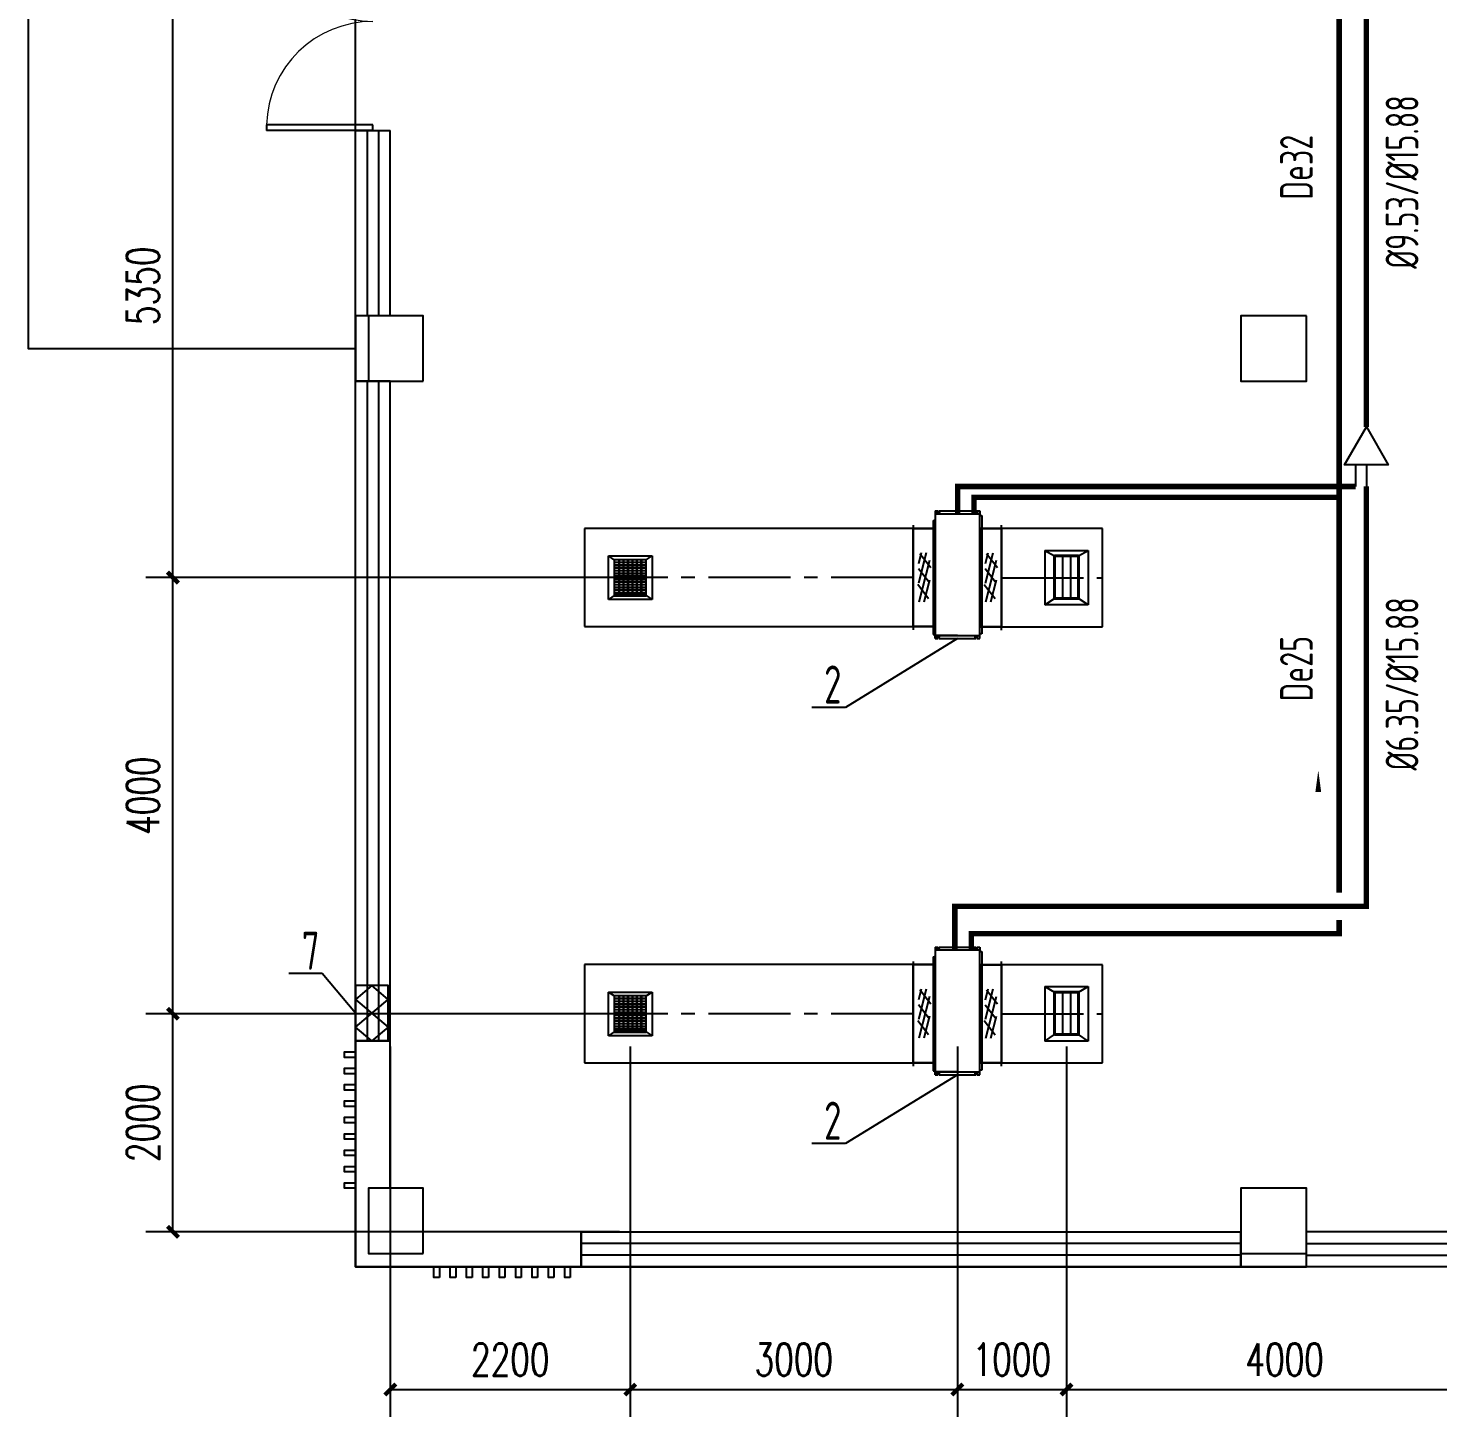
# Model space of a CAD drawing. Extents: x 1738143 to 1822243, y -608375 to -303375.
# Drawn here: x 1754970 to 1767894, y -584758 to -572024 of the extents above; entities that cross this region are included whole.
import ezdxf

# ---------------------------------------------------------------- set-up
doc = ezdxf.new("R2010")
doc.units = 0
doc.header["$LTSCALE"] = 1000
doc.header["$MEASUREMENT"] = 0
doc.linetypes.add('CENTER2', pattern=[1.125, 0.75, -0.125, 0.125, -0.125])
for name, color, linetype in [('COLUMN', 9, 'Continuous'), ('DIM-空冷凝水', 3, 'Continuous'), ('DUCT-排风风口', 7, 'Continuous'), ('DUCT-送风中心线', 5, 'CENTER2'), ('DUCT-送风法兰', 2, 'Continuous'), ('DUCT-送风管', 4, 'Continuous'), ('DUCT-送风管端线', 2, 'Continuous'), ('DUCT-送风阀门', 7, 'Continuous'), ('PIPE-空冷凝水', 150, 'CENTER2'), ('STAIR', 2, 'Continuous'), ('TH_DIM', 3, 'Continuous'), ('TH_TEXT', 7, 'Continuous'), ('VRV-EQUIP', 7, 'Continuous'), ('VRV-PIPE', 1, 'Continuous'), ('VRV-配件', 1, 'Continuous'), ('WALL', 9, 'Continuous'), ('WINDOW', 4, 'Continuous'), ('采暖', 7, 'Continuous')]:
    doc.layers.add(name, color=color, linetype=linetype)
doc.styles.add('_TCH_DIM_T3', font='SIMPLEX', dxfattribs={"width": 0.705882, "bigfont": 'GBCBIG'})
doc.styles.add('TSSD_Rein', font='Tssdeng.shx', dxfattribs={"width": 0.7, "bigfont": 'hztxt.shx'})
doc.dimstyles.new('_TCH_ARCH&&100', dxfattribs={"dimtxt": 297.5, "dimasz": 100, "dimexe": 250, "dimexo": 300, "dimgap": 126.25, "dimtad": 1, "dimdec": 0, "dimzin": 0, "dimdsep": 46, "dimtxsty": '_TCH_DIM_T3', "dimblk": 'ARCHTICK', "dimcen": 0.09, "dimclrt": 7, "dimazin": 2, "dimtfac": 1, "dimtdec": 0, "dimtix": 1, "dimtmove": 2, "dimatfit": 3, "dimfxl": 30, "dimtolj": 1, "dimtzin": 0, "dimarcsym": 0})

# ---------------------------------------------------------------- blocks, each defined once
blk = doc.blocks.new('_FZHK')
blk.add_lwpolyline([(-0.5, -0.5), (0.5, -0.5), (0.5, 0.5), (-0.5, 0.5)], close=True)
blk = doc.blocks.new('$WINLIB2D$00000001')
at = {"color": 0}
for points in [[(-0.5, 0.5), (-0.5, -0.5)], [(-0.5, 0.5), (0.5, 0.5)], [(0.5, -0.5), (0.5, 0.5)], [(0.5, 0.1667), (-0.5, 0.1667)], [(0.5, -0.1667), (-0.5, -0.1667)], [(-0.5, -0.5), (0.5, -0.5)]]:
    blk.add_lwpolyline(points, dxfattribs=at)
blk = doc.blocks.new('$DorLib2D$00000002')
for p, q in [((-0.5, 0), (-0.5, 0.4875)), ((-0.475, 0.4875), (-0.5, 0.4875)), ((-0.475, 0), (-0.475, 0.4875)), ((0.475, 0), (0.475, 0.4875)), ((0.475, 0.4875), (0.5, 0.4875)), ((0.5, 0), (0.5, 0.4875)), ((-0.5, 0), (-0.475, 0)), ((0.5, 0), (0.475, 0))]:
    blk.add_line(p, q)
at = {"lineweight": 13}
for centre, start, end in [((-0.4875, 0), 0, 88.53072), ((0.4875, 0), 91.46928, 180)]:
    blk.add_arc(centre, 0.4875, start, end, dxfattribs=at)
blk = doc.blocks.new('A$C5FE91731')
at = {"color": 175}
for points in [[(-33313.2, -3168.9), (-33313.2, -3218.9), (-33413.2, -3218.9), (-33413.2, -3168.9)], [(-33313.2, -3318.9), (-33313.2, -3368.9), (-33413.2, -3368.9), (-33413.2, -3318.9)], [(-33313.2, -3468.9), (-33313.2, -3518.9), (-33413.2, -3518.9), (-33413.2, -3468.9)], [(-33313.2, -3618.9), (-33313.2, -3668.9), (-33413.2, -3668.9), (-33413.2, -3618.9)], [(-33313.2, -3768.9), (-33313.2, -3818.9), (-33413.2, -3818.9), (-33413.2, -3768.9)], [(-33313.2, -3918.9), (-33313.2, -3968.9), (-33413.2, -3968.9), (-33413.2, -3918.9)], [(-33313.2, -4068.9), (-33313.2, -4118.9), (-33413.2, -4118.9), (-33413.2, -4068.9)], [(-33313.2, -4218.9), (-33313.2, -4268.9), (-33413.2, -4268.9), (-33413.2, -4218.9)], [(-33313.2, -4368.9), (-33313.2, -4418.9), (-33413.2, -4418.9), (-33413.2, -4368.9)], [(-32543.2, -5238.9), (-32593.2, -5238.9), (-32593.2, -5138.9), (-32543.2, -5138.9)], [(-32393.2, -5238.9), (-32443.2, -5238.9), (-32443.2, -5138.9), (-32393.2, -5138.9)], [(-32243.2, -5238.9), (-32293.2, -5238.9), (-32293.2, -5138.9), (-32243.2, -5138.9)], [(-32093.2, -5238.9), (-32143.2, -5238.9), (-32143.2, -5138.9), (-32093.2, -5138.9)], [(-31943.2, -5238.9), (-31993.2, -5238.9), (-31993.2, -5138.9), (-31943.2, -5138.9)], [(-31793.2, -5238.9), (-31843.2, -5238.9), (-31843.2, -5138.9), (-31793.2, -5138.9)], [(-31643.2, -5238.9), (-31693.2, -5238.9), (-31693.2, -5138.9), (-31643.2, -5138.9)], [(-31493.2, -5238.9), (-31543.2, -5238.9), (-31543.2, -5138.9), (-31493.2, -5138.9)], [(-31343.2, -5238.9), (-31393.2, -5238.9), (-31393.2, -5138.9), (-31343.2, -5138.9)]]:
    blk.add_lwpolyline(points, close=True, dxfattribs=at)
at = {"layer": 'STAIR'}
blk.add_lwpolyline([(-33313.2, 11281.1), (-36313.2, 11281.1), (-36313.2, 3281.1), (-33313.2, 3281.1)], dxfattribs=at)
at = {"layer": 'WALL'}
for p, q in [((-33193.2, 3581.1), (-33313.2, 3581.1)), ((-33313.2, 3581.1), (-33313.2, 3281.1)), ((-33313.2, 3281.1), (-33313.2, 2981.1)), ((-33313.2, 2981.1), (-33193.2, 2981.1)), ((-32993.2, -3068.9), (-33313.2, -3068.9)), ((-33313.2, -3068.9), (-33313.2, -5138.9)), ((-32993.2, -4418.9), (-32993.2, -3068.9)), ((-31243.2, -4818.9), (-32693.2, -4818.9)), ((-31243.2, -5138.9), (-31243.2, -4818.9)), ((-25193.2, -5018.9), (-25193.2, -5138.9)), ((-24593.2, -5138.9), (-24593.2, -5018.9)), ((-33313.2, -5138.9), (-31243.2, -5138.9)), ((-25193.2, -5138.9), (-24893.2, -5138.9)), ((-24893.2, -5138.9), (-24593.2, -5138.9))]:
    blk.add_line(p, q, dxfattribs=at)
at = {"layer": 'COLUMN'}
for p, xscale, yscale, zscale, rotation in [((-32943.2, 3281.1), 600.0000000870787, 500, 500, 90), ((-24893.2, 3281.1), 600, 600, 600, 180), ((-32943.2, -4718.9), 599.9990233506542, 500, 500, 90), ((-24893.2, -4718.9), 600, 600, 600, 90)]:
    blk.add_blockref('_FZHK', p, dxfattribs=dict(at, xscale=xscale, yscale=yscale, zscale=zscale, rotation=rotation))
at = {"layer": 'WINDOW'}
for name, p, xscale, yscale, zscale, rotation in [('$DorLib2D$00000002', (-33153.2, 6281.1), 2000, 2000, 2000, 90), ('$WINLIB2D$00000001', (-33153.2, 4431.1), 1700.000000003492, -320, 1700.000000003492, 90), ('$WINLIB2D$00000001', (-33153.2, -43.9), 6050.000000000058, 320, 6050.000000000058, 90), ('$WINLIB2D$00000001', (-28218.2, -4978.9), -6050.000000000058, -320, -6050.000000000058, 180), ('$WINLIB2D$00000001', (-21568.2, -4978.9), 6050.000000000058, -320, 6050.000000000058, 180)]:
    blk.add_blockref(name, p, dxfattribs=dict(at, xscale=xscale, yscale=yscale, zscale=zscale, rotation=rotation))
blk = doc.blocks.new('_ArchTick')
at = {"color": 0, "linetype": 'ByBlock', "const_width": 0.4}
blk.add_lwpolyline([(-0.5, -0.5), (0.5, 0.5)], dxfattribs=at)
blk = doc.blocks.new('*D651')
at = {"layer": 'Defpoints', "color": 0, "transparency": 16777216}
for p in [(1756297, -581062), (1760690, -581062), (1760690, -583062)]:
    blk.add_point(p, dxfattribs=at)
at = {"layer": 'TH_DIM', "color": 0, "lineweight": -2, "transparency": 16777216}
for p, q in [((1760390, -581062), (1756047, -581062)), ((1756297, -583062), (1756297, -581062)), ((1760390, -583062), (1756047, -583062))]:
    blk.add_line(p, q, dxfattribs=at)
at = {"layer": 'TH_DIM', "color": 0, "lineweight": -2, "transparency": 16777216, "xscale": 100, "yscale": 100, "zscale": 100}
for p, rotation in [((1756297, -581062), 90), ((1756297, -583062), 270)]:
    blk.add_blockref('_ArchTick', p, dxfattribs=dict(at, rotation=rotation))
at = {"layer": 'TH_DIM', "color": 7, "transparency": 16777216, "insert": (1756022, -582062), "char_height": 297.5, "attachment_point": 5, "rotation": 90, "style": '_TCH_DIM_T3'}
blk.add_mtext('\\A1;2000', dxfattribs=at)
blk = doc.blocks.new('*D652')
at = {"layer": 'Defpoints', "color": 0, "transparency": 16777216}
for p in [(1756297, -577062), (1760690, -577062), (1760690, -581062)]:
    blk.add_point(p, dxfattribs=at)
at = {"layer": 'TH_DIM', "color": 0, "lineweight": -2, "transparency": 16777216}
for p, q in [((1760390, -577062), (1756047, -577062)), ((1756297, -581062), (1756297, -577062)), ((1760390, -581062), (1756047, -581062))]:
    blk.add_line(p, q, dxfattribs=at)
at = {"layer": 'TH_DIM', "color": 0, "lineweight": -2, "transparency": 16777216, "xscale": 100, "yscale": 100, "zscale": 100}
for p, rotation in [((1756297, -577062), 90), ((1756297, -581062), 270)]:
    blk.add_blockref('_ArchTick', p, dxfattribs=dict(at, rotation=rotation))
at = {"layer": 'TH_DIM', "color": 7, "transparency": 16777216, "insert": (1756022, -579062), "char_height": 297.5, "attachment_point": 5, "rotation": 90, "style": '_TCH_DIM_T3'}
blk.add_mtext('\\A1;4000', dxfattribs=at)
blk = doc.blocks.new('*D653')
at = {"layer": 'Defpoints', "color": 0, "transparency": 16777216}
for p in [(1756297, -571712), (1760690, -571712), (1760690, -577062)]:
    blk.add_point(p, dxfattribs=at)
at = {"layer": 'TH_DIM', "color": 0, "lineweight": -2, "transparency": 16777216}
for p, q in [((1760390, -571712), (1756047, -571712)), ((1756297, -577062), (1756297, -571712)), ((1760390, -577062), (1756047, -577062))]:
    blk.add_line(p, q, dxfattribs=at)
at = {"layer": 'TH_DIM', "color": 0, "lineweight": -2, "transparency": 16777216, "xscale": 100, "yscale": 100, "zscale": 100}
for p, rotation in [((1756297, -571712), 90), ((1756297, -577062), 270)]:
    blk.add_blockref('_ArchTick', p, dxfattribs=dict(at, rotation=rotation))
at = {"layer": 'TH_DIM', "color": 7, "transparency": 16777216, "insert": (1756022, -574387), "char_height": 297.5, "attachment_point": 5, "rotation": 90, "style": '_TCH_DIM_T3'}
blk.add_mtext('\\A1;5350', dxfattribs=at)
blk = doc.blocks.new('*D679')
at = {"layer": 'Defpoints', "color": 0, "transparency": 16777216}
for p in [(1764490, -581063), (1768490, -581063), (1768490, -584508)]:
    blk.add_point(p, dxfattribs=at)
at = {"layer": 'TH_DIM', "color": 0, "lineweight": -2, "transparency": 16777216}
for p, q in [((1764490, -581363), (1764490, -584758)), ((1768490, -581363), (1768490, -584758)), ((1764490, -584508), (1768490, -584508))]:
    blk.add_line(p, q, dxfattribs=at)
at = {"layer": 'TH_DIM', "color": 0, "lineweight": -2, "transparency": 16777216, "xscale": 100, "yscale": 100, "zscale": 100, "rotation": 180}
blk.add_blockref('_ArchTick', (1764490, -584508), dxfattribs=at)
at = {"layer": 'TH_DIM', "color": 0, "lineweight": -2, "transparency": 16777216, "xscale": 100, "yscale": 100, "zscale": 100}
blk.add_blockref('_ArchTick', (1768490, -584508), dxfattribs=at)
at = {"layer": 'TH_DIM', "color": 7, "transparency": 16777216, "insert": (1766490, -584233), "char_height": 297.5, "attachment_point": 5, "style": '_TCH_DIM_T3'}
blk.add_mtext('\\A1;4000', dxfattribs=at)
blk = doc.blocks.new('*D680')
at = {"layer": 'Defpoints', "color": 0, "transparency": 16777216}
for p in [(1763489, -581063), (1764490, -581063), (1764490, -584508)]:
    blk.add_point(p, dxfattribs=at)
at = {"layer": 'TH_DIM', "color": 0, "lineweight": -2, "transparency": 16777216}
for p, q in [((1763489, -581363), (1763489, -584758)), ((1764490, -581363), (1764490, -584758)), ((1763489, -584508), (1764490, -584508))]:
    blk.add_line(p, q, dxfattribs=at)
at = {"layer": 'TH_DIM', "color": 0, "lineweight": -2, "transparency": 16777216, "xscale": 100, "yscale": 100, "zscale": 100, "rotation": 180}
blk.add_blockref('_ArchTick', (1763489, -584508), dxfattribs=at)
at = {"layer": 'TH_DIM', "color": 0, "lineweight": -2, "transparency": 16777216, "xscale": 100, "yscale": 100, "zscale": 100}
blk.add_blockref('_ArchTick', (1764490, -584508), dxfattribs=at)
at = {"layer": 'TH_DIM', "color": 7, "transparency": 16777216, "insert": (1763989, -584233), "char_height": 297.5, "attachment_point": 5, "style": '_TCH_DIM_T3'}
blk.add_mtext('\\A1;1000', dxfattribs=at)
blk = doc.blocks.new('*D681')
at = {"layer": 'Defpoints', "color": 0, "transparency": 16777216}
for p in [(1760490, -581063), (1763489, -581063), (1763489, -584508)]:
    blk.add_point(p, dxfattribs=at)
at = {"layer": 'TH_DIM', "color": 0, "lineweight": -2, "transparency": 16777216}
for p, q in [((1760490, -581363), (1760490, -584758)), ((1763489, -581363), (1763489, -584758)), ((1760490, -584508), (1763489, -584508))]:
    blk.add_line(p, q, dxfattribs=at)
at = {"layer": 'TH_DIM', "color": 0, "lineweight": -2, "transparency": 16777216, "xscale": 100, "yscale": 100, "zscale": 100, "rotation": 180}
blk.add_blockref('_ArchTick', (1760490, -584508), dxfattribs=at)
at = {"layer": 'TH_DIM', "color": 0, "lineweight": -2, "transparency": 16777216, "xscale": 100, "yscale": 100, "zscale": 100}
blk.add_blockref('_ArchTick', (1763489, -584508), dxfattribs=at)
at = {"layer": 'TH_DIM', "color": 7, "transparency": 16777216, "insert": (1761989, -584233), "char_height": 297.5, "attachment_point": 5, "style": '_TCH_DIM_T3'}
blk.add_mtext('\\A1;3000', dxfattribs=at)
blk = doc.blocks.new('*D682')
at = {"layer": 'Defpoints', "color": 0, "transparency": 16777216}
for p in [(1758290, -581063), (1760490, -581063), (1760490, -584508)]:
    blk.add_point(p, dxfattribs=at)
at = {"layer": 'TH_DIM', "color": 0, "lineweight": -2, "transparency": 16777216}
for p, q in [((1758290, -581363), (1758290, -584758)), ((1760490, -581363), (1760490, -584758)), ((1758290, -584508), (1760490, -584508))]:
    blk.add_line(p, q, dxfattribs=at)
at = {"layer": 'TH_DIM', "color": 0, "lineweight": -2, "transparency": 16777216, "xscale": 100, "yscale": 100, "zscale": 100, "rotation": 180}
blk.add_blockref('_ArchTick', (1758290, -584508), dxfattribs=at)
at = {"layer": 'TH_DIM', "color": 0, "lineweight": -2, "transparency": 16777216, "xscale": 100, "yscale": 100, "zscale": 100}
blk.add_blockref('_ArchTick', (1760490, -584508), dxfattribs=at)
at = {"layer": 'TH_DIM', "color": 7, "transparency": 16777216, "insert": (1759390, -584233), "char_height": 297.5, "attachment_point": 5, "style": '_TCH_DIM_T3'}
blk.add_mtext('\\A1;2200', dxfattribs=at)
blk = doc.blocks.new('$风口$00000108')
for p, q in [((-250, 135), (-190, 75)), ((-250, -135), (-250, 135)), ((250, 135), (200, 75)), ((250, 135), (250, -135)), ((200, 25), (-190, 25)), ((-250, -135), (-190, -75)), ((200, -25), (-190, -25)), ((200, -75), (250, -135)), ((250, -135), (-250, -135))]:
    blk.add_line(p, q)
at = {"linetype": 'Continuous'}
blk.add_line((250, 135), (-250, 135), dxfattribs=at)
at = {"lineweight": 40}
for p, q in [((-190, 75), (200, 75)), ((-190, -75), (-190, 75)), ((200, 75), (200, -75)), ((-190, -75), (200, -75))]:
    blk.add_line(p, q, dxfattribs=at)
blk = doc.blocks.new('$风口$00000138')
for p, q in [((-195, 130), (195, 130)), ((-195, -130), (-195, 130)), ((-160, 95), (-195, 130)), ((160, 95), (-160, 95)), ((160, 95), (195, 130)), ((160, -95), (160, 95)), ((195, 130), (195, -130)), ((-160, -95), (-195, -130)), ((195, -130), (-195, -130)), ((-160, -95), (160, -95)), ((160, -95), (195, -130))]:
    blk.add_line(p, q)
at = {"lineweight": 40}
blk.add_line((-160, 95), (-160, -95), dxfattribs=at)
at = {"lineweight": -3}
for p, q in [((-140, -95), (-140, 95)), ((-135, 95), (-135, -95)), ((-115, -95), (-115, 95)), ((-110, 95), (-110, -95)), ((-90, -95), (-90, 95)), ((-85, 95), (-85, -95)), ((-65, -95), (-65, 95)), ((-60, 95), (-60, -95)), ((-40, -95), (-40, 95)), ((-35, 95), (-35, -95)), ((-15, -95), (-15, 95)), ((-10, 95), (-10, -95)), ((10, -95), (10, 95)), ((15, 95), (15, -95)), ((35, -95), (35, 95)), ((40, 95), (40, -95)), ((60, -95), (60, 95)), ((65, 95), (65, -95)), ((85, -95), (85, 95)), ((90, 95), (90, -95)), ((110, -95), (110, 95)), ((115, 95), (115, -95)), ((135, -95), (135, 95)), ((140, 95), (140, -95)), ((-140, 68.5), (-160, 68.5)), ((-160, 64), (-140, 64)), ((-140, 42), (-160, 42)), ((-160, 37.5), (-140, 37.5)), ((-140, 15.5), (-160, 15.5)), ((-160, 11), (-140, 11)), ((-115, 68.5), (-135, 68.5)), ((-135, 64), (-115, 64)), ((-115, 42), (-135, 42)), ((-135, 37.5), (-115, 37.5)), ((-115, 15.5), (-135, 15.5)), ((-135, 11), (-115, 11)), ((-90, 68.5), (-110, 68.5)), ((-110, 64), (-90, 64)), ((-90, 42), (-110, 42)), ((-110, 37.5), (-90, 37.5)), ((-90, 15.5), (-110, 15.5)), ((-110, 11), (-90, 11)), ((-65, 68.5), (-85, 68.5)), ((-85, 64), (-65, 64)), ((-65, 42), (-85, 42)), ((-85, 37.5), (-65, 37.5)), ((-65, 15.5), (-85, 15.5)), ((-85, 11), (-65, 11)), ((-40, 68.5), (-60, 68.5)), ((-60, 64), (-40, 64)), ((-40, 42), (-60, 42)), ((-60, 37.5), (-40, 37.5)), ((-40, 15.5), (-60, 15.5)), ((-60, 11), (-40, 11)), ((-15, 68.5), (-35, 68.5)), ((-35, 64), (-15, 64)), ((-15, 42), (-35, 42)), ((-35, 37.5), (-15, 37.5)), ((-15, 15.5), (-35, 15.5)), ((-35, 11), (-15, 11)), ((10, 68.5), (-10, 68.5)), ((-10, 64), (10, 64)), ((10, 42), (-10, 42)), ((-10, 37.5), (10, 37.5)), ((10, 15.5), (-10, 15.5)), ((-10, 11), (10, 11)), ((35, 68.5), (15, 68.5)), ((15, 64), (35, 64)), ((35, 42), (15, 42)), ((15, 37.5), (35, 37.5)), ((35, 15.5), (15, 15.5)), ((15, 11), (35, 11)), ((60, 68.5), (40, 68.5)), ((40, 64), (60, 64)), ((60, 42), (40, 42)), ((40, 37.5), (60, 37.5)), ((60, 15.5), (40, 15.5)), ((40, 11), (60, 11)), ((85, 68.5), (65, 68.5)), ((65, 64), (85, 64)), ((85, 42), (65, 42)), ((65, 37.5), (85, 37.5)), ((85, 15.5), (65, 15.5)), ((65, 11), (85, 11)), ((110, 68.5), (90, 68.5)), ((90, 64), (110, 64)), ((110, 42), (90, 42)), ((90, 37.5), (110, 37.5)), ((110, 15.5), (90, 15.5)), ((90, 11), (110, 11)), ((135, 68.5), (115, 68.5)), ((115, 64), (135, 64)), ((135, 42), (115, 42)), ((115, 37.5), (135, 37.5)), ((135, 15.5), (115, 15.5)), ((115, 11), (135, 11)), ((160, 68.5), (140, 68.5)), ((140, 64), (160, 64)), ((160, 42), (140, 42)), ((140, 37.5), (160, 37.5)), ((160, 15.5), (140, 15.5)), ((140, 11), (160, 11)), ((-140, -11), (-160, -11)), ((-160, -15.5), (-140, -15.5)), ((-140, -37.5), (-160, -37.5)), ((-160, -42), (-140, -42)), ((-140, -64), (-160, -64)), ((-160, -68.5), (-140, -68.5)), ((-115, -11), (-135, -11)), ((-135, -15.5), (-115, -15.5)), ((-115, -37.5), (-135, -37.5)), ((-135, -42), (-115, -42)), ((-115, -64), (-135, -64)), ((-135, -68.5), (-115, -68.5)), ((-90, -11), (-110, -11)), ((-110, -15.5), (-90, -15.5)), ((-90, -37.5), (-110, -37.5)), ((-110, -42), (-90, -42)), ((-90, -64), (-110, -64)), ((-110, -68.5), (-90, -68.5)), ((-65, -11), (-85, -11)), ((-85, -15.5), (-65, -15.5)), ((-65, -37.5), (-85, -37.5)), ((-85, -42), (-65, -42)), ((-65, -64), (-85, -64)), ((-85, -68.5), (-65, -68.5)), ((-40, -11), (-60, -11)), ((-60, -15.5), (-40, -15.5)), ((-40, -37.5), (-60, -37.5)), ((-60, -42), (-40, -42)), ((-40, -64), (-60, -64)), ((-60, -68.5), (-40, -68.5)), ((-15, -11), (-35, -11)), ((-35, -15.5), (-15, -15.5)), ((-15, -37.5), (-35, -37.5)), ((-35, -42), (-15, -42)), ((-15, -64), (-35, -64)), ((-35, -68.5), (-15, -68.5)), ((10, -11), (-10, -11)), ((-10, -15.5), (10, -15.5)), ((10, -37.5), (-10, -37.5)), ((-10, -42), (10, -42)), ((10, -64), (-10, -64)), ((-10, -68.5), (10, -68.5)), ((35, -11), (15, -11)), ((15, -15.5), (35, -15.5)), ((35, -37.5), (15, -37.5)), ((15, -42), (35, -42)), ((35, -64), (15, -64)), ((15, -68.5), (35, -68.5)), ((60, -11), (40, -11)), ((40, -15.5), (60, -15.5)), ((60, -37.5), (40, -37.5)), ((40, -42), (60, -42)), ((60, -64), (40, -64)), ((40, -68.5), (60, -68.5)), ((85, -11), (65, -11)), ((65, -15.5), (85, -15.5)), ((85, -37.5), (65, -37.5)), ((65, -42), (85, -42)), ((85, -64), (65, -64)), ((65, -68.5), (85, -68.5)), ((110, -11), (90, -11)), ((90, -15.5), (110, -15.5)), ((110, -37.5), (90, -37.5)), ((90, -42), (110, -42)), ((110, -64), (90, -64)), ((90, -68.5), (110, -68.5)), ((135, -11), (115, -11)), ((115, -15.5), (135, -15.5)), ((135, -37.5), (115, -37.5)), ((115, -42), (135, -42)), ((135, -64), (115, -64)), ((115, -68.5), (135, -68.5)), ((160, -11), (140, -11)), ((140, -15.5), (160, -15.5)), ((160, -37.5), (140, -37.5)), ((140, -42), (160, -42)), ((160, -64), (140, -64)), ((140, -68.5), (160, -68.5))]:
    blk.add_line(p, q, dxfattribs=at)
blk = doc.blocks.new('$VRV_海信日立$00000013')
for p, q in [((-450, 135), (-430, 135)), ((-450, 135), (-450, 118.25)), ((-443.5, 118.25), (-450, 118.25)), ((-443.5, 111.75), (-450, 111.75)), ((-450, 111.75), (-450, -111.75)), ((-443.5, 118.25), (-443.5, 121.5)), ((-443.5, 108.5), (-443.5, 111.75)), ((-436.5, 121.5), (-436.5, 108.5)), ((-430, 135), (-430, -135)), ((-429.6, 134.6), (-430, 134.6)), ((-430, -0.5), (-430, 134.6)), ((-429.6, 135), (-429.6, 134.6)), ((-429.6, 135), (389, 135)), ((-429, 135.5), (-429, 135)), ((389, 135.5), (-429, 135.5)), ((389, 135), (-429, 135)), ((382, 147.5), (-422, 147.5)), ((-422, 147.5), (-422, 135.5)), ((375, 135.5), (375, 135)), ((382, 147.5), (382, 135.5)), ((389, 135.5), (389, 135)), ((389, 134.6), (389, 135)), ((430, 134.6), (389, 134.6)), ((430, 134.6), (429.6, 134.6)), ((430, 135), (430, -135)), ((450, 135), (430, 135)), ((430, 134.6), (430, -6.5)), ((436.5, 121.5), (436.5, 108.5)), ((443.5, 118.25), (443.5, 121.5)), ((443.5, 118.25), (450, 118.25)), ((443.5, 111.75), (450, 111.75)), ((443.5, 108.5), (443.5, 111.75)), ((450, 135), (450, 118.25)), ((450, 111.75), (450, -111.75)), ((430, -46.617211), (430, -74.743728)), ((430, -84.256272), (430, -135)), ((-443.5, -111.75), (-450, -111.75)), ((-450, -118.25), (-450, -135)), ((-443.5, -118.25), (-450, -118.25)), ((-450, -135), (-430, -135)), ((-443.5, -108.5), (-443.5, -111.75)), ((-443.5, -118.25), (-443.5, -121.5)), ((-436.5, -121.5), (-436.5, -108.5)), ((-430, -134.6), (-429.6, -134.6)), ((-429.6, -134.6), (-429.6, -135)), ((-429.6, -135), (-425, -135)), ((-425, -135), (425.014933, -135)), ((-425, -135.5), (-425, -135)), ((-425, -135.5), (425.014933, -135.5)), ((-418, -147.5), (-418, -135)), ((418, -147.5), (-418, -147.5)), ((418, -135.5), (418, -147.5)), ((425, -135), (425, -135.5)), ((429.6, -135), (425.014933, -135)), ((430, -134.6), (429.6, -134.6)), ((429.6, -134.6), (429.6, -135)), ((450, -135), (430, -135)), ((436.5, -108.5), (436.5, -121.5)), ((443.5, -108.5), (443.5, -111.75)), ((443.5, -111.75), (450, -111.75)), ((443.5, -118.25), (450, -118.25)), ((443.5, -118.25), (443.5, -121.5)), ((450, -118.25), (450, -135))]:
    blk.add_line(p, q)
for centre, start, end in [((-440, 121.5), 90, 180), ((-440, 108.5), 180, 270), ((-440, 121.5), 0, 90), ((-440, 108.5), 270, 0), ((440, 121.5), 90, 180), ((440, 108.5), 180, 270), ((440, 121.5), 0, 90), ((440, 108.5), 270, 0), ((-440, -108.5), 90, 180), ((-440, -121.5), 180, 270), ((-440, -108.5), 0, 90), ((-440, -121.5), 270, 0), ((440, -108.5), 90, 180), ((440, -121.5), 180, 270), ((440, -108.5), 0, 90), ((440, -121.5), 270, 0)]:
    blk.add_arc(centre, 3.5, start, end)
blk = doc.blocks.new('00000589Body')
at = {"color": 0, "linetype": 'ByBlock', "lineweight": -2}
for p, q in [((250, 500), (-250, 500)), ((-250, -500), (-250, 500)), ((250, -500), (250, 500)), ((-250, -500), (250, -500))]:
    blk.add_line(p, q, dxfattribs=at)
at = {"color": 0, "linetype": 'ByBlock'}
for p, q in [((-125, -174), (120, 250)), ((-125, 26), (4, 250)), ((145, 69), (-105, 213)), ((125, -93), (-125, 51)), ((-53, -250), (125, 59)), ((96, -246), (-154, -102)), ((62, -250), (125, -141))]:
    blk.add_line(p, q, dxfattribs=at)

msp = doc.modelspace()

# ---------------------------------------------------------------- hatches: boundary and pattern name
at = {"layer": 'PIPE-空冷凝水', "linetype": 'CENTER2'}
for points in [[(1763642.5, -576326.6), (1763617.5, -576326.6), (1763617.5, -576301.6)], [(1763642.5, -576326.6), (1763642.5, -576301.6), (1763617.5, -576301.6)], [(1763617.1, -580326.6), (1763592.1, -580326.6), (1763592.1, -580301.6)], [(1763617.1, -580326.6), (1763617.1, -580301.6), (1763592.1, -580301.6)], [(1766989.7, -580326.6), (1767014.7, -580326.6), (1767014.7, -580351.6)], [(1766989.7, -580326.6), (1766989.7, -580351.6), (1767014.7, -580351.6)]]:
    msp.add_hatch(color=256, dxfattribs=at).paths.add_polyline_path(points)
at = {"layer": 'VRV-PIPE', "linetype": 'Continuous'}
for points in [[(1763491, -576226.6), (1763466, -576226.6), (1763466, -576201.6)], [(1763491, -576226.6), (1763491, -576201.6), (1763466, -576201.6)], [(1763465.6, -580076.6), (1763440.6, -580076.6), (1763440.6, -580051.6)], [(1763465.6, -580076.6), (1763465.6, -580051.6), (1763440.6, -580051.6)], [(1767239.7, -580076.6), (1767239.7, -580101.6), (1767264.7, -580101.6)], [(1767239.7, -580076.6), (1767264.7, -580076.6), (1767264.7, -580101.6)]]:
    msp.add_hatch(color=256, dxfattribs=at).paths.add_polyline_path(points)

# ---------------------------------------------------------------- linework, layer by layer
for p, q in [((1763489.5, -577620.6, 2500), (1762463.6, -578252.3, -1899.8)), ((1762463.6, -578252.3, -1899.8), (1762156.3, -578252.3, -1899.8)), ((1757665.4, -580693.5, 600.2), (1757358.1, -580693.5, 600.2)), ((1757969.7, -581057.3), (1757665.4, -580693.5, 600.2)), ((1763489.5, -581620.6, 2500), (1762463.6, -582252.3, -1899.8)), ((1762463.6, -582252.3, -1899.8), (1762156.3, -582252.3, -1899.8))]:
    msp.add_line(p, q)
msp.add_lwpolyline([(1757969.7, -561291.6), (1765969.7, -561291.6), (1765969.7, -558541.6), (1806809.7, -558541.6), (1806809.7, -583381.6), (1757969.7, -583381.6), (1757969.7, -561291.6)])
at = {"color": 1}
msp.add_lwpolyline([(1757969.7, -580803), (1757969.7, -581311.6), (1758269.7, -581311.6), (1758269.7, -580803)], close=True, dxfattribs=at)
msp.add_lwpolyline([(1758119.7, -580803), (1757969.7, -580930.2), (1758269.7, -581184.5), (1758119.7, -581311.6), (1757969.7, -581184.5), (1758269.7, -580930.2)], close=True)
at = {"layer": 'DIM-空冷凝水'}
msp.add_lwpolyline([(1766798.4, -579673.1, 0, 0, 0), (1766798.4, -578829.6, 0, 53.3, 0), (1766798.4, -579029.6, 0, 0, 0)], format="xyseb", dxfattribs=at)
at = {"layer": 'DUCT-送风中心线'}
for p, q in [((1763083, -577061.6), (1760071.9, -577061.6)), ((1763894.4, -577062.9), (1764820.9, -577062.9)), ((1763083, -581061.6), (1760071.9, -581061.6)), ((1763894.4, -581062.9), (1764820.9, -581062.9))]:
    msp.add_line(p, q, dxfattribs=at)
at = {"layer": 'DUCT-送风法兰'}
for p, q in [((1763083.1, -576581.6), (1763083.1, -577541.6)), ((1763283.3, -576581.6), (1763283.3, -577541.6)), ((1763694.1, -577542.9), (1763694.1, -576582.9)), ((1763894.3, -577542.9), (1763894.3, -576582.9)), ((1763083.1, -580581.6), (1763083.1, -581541.6)), ((1763283.3, -580581.6), (1763283.3, -581541.6)), ((1763694.1, -581542.9), (1763694.1, -580582.9)), ((1763894.3, -581542.9), (1763894.3, -580582.9))]:
    msp.add_line(p, q, dxfattribs=at)
at = {"layer": 'DUCT-送风管'}
for p, q in [((1763083, -576611.6), (1760071.9, -576611.6)), ((1760071.9, -576611.6), (1760071.9, -577511.6)), ((1763083.2, -576611.6), (1763283.2, -576611.6)), ((1763694.2, -576612.9), (1763894.2, -576612.9)), ((1764820.9, -576612.9), (1763894.4, -576612.9)), ((1764820.9, -577512.9), (1764820.9, -576612.9)), ((1760071.9, -577511.6), (1763083, -577511.6)), ((1763283.2, -577511.6), (1763083.2, -577511.6)), ((1763894.2, -577512.9), (1763694.2, -577512.9)), ((1763894.4, -577512.9), (1764820.9, -577512.9)), ((1763083, -580611.6), (1760071.9, -580611.6)), ((1760071.9, -580611.6), (1760071.9, -581511.6)), ((1763083.2, -580611.6), (1763283.2, -580611.6)), ((1763694.2, -580612.9), (1763894.2, -580612.9)), ((1764820.9, -580612.9), (1763894.4, -580612.9)), ((1764820.9, -581512.9), (1764820.9, -580612.9)), ((1760071.9, -581511.6), (1763083, -581511.6)), ((1763283.2, -581511.6), (1763083.2, -581511.6)), ((1763894.2, -581512.9), (1763694.2, -581512.9)), ((1763894.4, -581512.9), (1764820.9, -581512.9))]:
    msp.add_line(p, q, dxfattribs=at)
at = {"layer": 'DUCT-送风管端线'}
for p, q in [((1763083, -577511.6), (1763083, -576611.6)), ((1763083.2, -577511.6), (1763083.2, -576611.6)), ((1763283.2, -577511.6), (1763283.2, -576611.6)), ((1763694.2, -577512.9), (1763694.2, -576612.9)), ((1763894.2, -577512.9), (1763894.2, -576612.9)), ((1763894.4, -576612.9), (1763894.4, -577512.9)), ((1763083, -581511.6), (1763083, -580611.6)), ((1763083.2, -581511.6), (1763083.2, -580611.6)), ((1763283.2, -581511.6), (1763283.2, -580611.6)), ((1763694.2, -581512.9), (1763694.2, -580612.9)), ((1763894.2, -581512.9), (1763894.2, -580612.9)), ((1763894.4, -580612.9), (1763894.4, -581512.9))]:
    msp.add_line(p, q, dxfattribs=at)
at = {"layer": 'PIPE-空冷凝水', "linetype": 'CENTER2', "const_width": 50}
for points in [[(1766989.7, -576326.6), (1766989.7, -571063.9)], [(1763642.5, -576476.6), (1763642.5, -576326.6)], [(1766989.7, -576326.6), (1763642.5, -576326.6)], [(1766989.7, -579951.6), (1766989.7, -576326.6)], [(1766989.7, -580326.6), (1766989.7, -580201.6)], [(1763617.1, -580476.6), (1763617.1, -580326.6)], [(1766989.7, -580326.6), (1763617.1, -580326.6)]]:
    msp.add_lwpolyline(points, dxfattribs=at)
at = {"layer": 'VRV-PIPE', "linetype": 'Continuous', "const_width": 50}
for points in [[(1767239.7, -575680.2), (1767239.7, -570912.4)], [(1763491, -576476.6), (1763491, -576226.6)], [(1767139.7, -576226.6), (1763491, -576226.6)], [(1767239.7, -580076.6), (1767239.7, -576226.6)], [(1763465.6, -580476.6), (1763465.6, -580076.6)], [(1763465.6, -580076.6), (1767239.7, -580076.6)]]:
    msp.add_lwpolyline(points, dxfattribs=at)
at = {"layer": 'VRV-配件'}
for p, q in [((1767139.7, -576026.6), (1767139.7, -576226.6)), ((1767239.7, -576026.6), (1767239.7, -576226.6))]:
    msp.add_line(p, q, dxfattribs=at)
at = {"layer": 'VRV-配件', "elevation": 2500}
msp.add_lwpolyline([(1767239.7, -575680.2), (1767439.7, -576026.6), (1767039.7, -576026.6)], close=True, dxfattribs=at)

# ---------------------------------------------------------------- block references
msp.add_blockref('A$C5FE91731', (1791282.9, -578242.7))
at = {"layer": 'DUCT-排风风口', "yscale": 1.481481481481482, "rotation": 90}
for p in [(1764489.7, -577062.9, 2600), (1764489.7, -581062.9, 2600)]:
    msp.add_blockref('$风口$00000108', p, dxfattribs=at)
at = {"layer": 'DUCT-排风风口', "xscale": 1.025641025641026, "yscale": 1.538461538461539, "rotation": 90}
for p in [(1760489.7, -577062.9, 2600), (1760489.7, -581062.9, 2600)]:
    msp.add_blockref('$风口$00000138', p, dxfattribs=at)
at = {"layer": 'DUCT-送风阀门', "xscale": 0.4, "yscale": 0.9, "rotation": 180}
for p in [(1763183.2, -577061.6, 2500), (1763794.2, -577062.9, 2500), (1763183.2, -581061.6, 2500), (1763794.2, -581062.9, 2500)]:
    msp.add_blockref('00000589Body', p, dxfattribs=at)
at = {"layer": 'VRV-EQUIP', "xscale": 1.3, "yscale": 1.515254237288136, "rotation": 90}
for p in [(1763489.5, -577035.6, 2500), (1763489.5, -581035.6, 2500)]:
    msp.add_blockref('$VRV_海信日立$00000013', p, dxfattribs=at)

# ---------------------------------------------------------------- texts
at = {"layer": 'TH_TEXT', "style": 'TSSD_Rein', "width": 0.7}
for s, p in [('2', (1762266.8, -578217.8, -1899.8)), ('7', (1757478, -580658.9, 600.2)), ('2', (1762266.8, -582217.8, -1899.8))]:
    msp.add_text(s, height=350, dxfattribs=at).set_placement(p)
at = {"layer": '采暖', "char_height": 300, "width": 28472.73, "attachment_point": 7, "rotation": 90, "line_spacing_factor": 0.96, "style": 'TSSD_Rein'}
for s, insert in [('{\\Ftssdeng,tssdchn|c134;%%C9.53/%%C15.88}', (1767716.6, -574230.6, 2500)), ('{\\Ftssdeng,tssdchn|c134;De32}', (1766748.1, -573597.3, 2500)), ('{\\Ftssdeng,tssdchn|c134;%%C6.35/%%C15.88}', (1767716.6, -578831.4, 2500)), ('{\\Ftssdeng,tssdchn|c134;De25}', (1766748.1, -578198, 2500))]:
    msp.add_mtext(s, dxfattribs=dict(at, insert=insert))

# ---------------------------------------------------------------- dimensions: what is measured, and where the dimension line sits
at = {"layer": 'TH_DIM'}
for p1, p2, distance, picture, middle in [((1760689.7, -577061.6), (1760689.7, -571711.6), 4392.5, '*D653', (1756022.1, -574386.6)), ((1760689.7, -581061.6), (1760689.7, -577061.6), 4392.5, '*D652', (1756022.1, -579061.6)), ((1760689.7, -583061.6), (1760689.7, -581061.6), 4392.5, '*D651', (1756022.1, -582061.6)), ((1758289.7, -581062.9), (1760489.7, -581062.9), -3445.1, '*D682', (1759389.7, -584233)), ((1760489.6738, -581062.8892), (1763489.2339, -581062.8892), -3445.1104, '*D681', (1761989.4538, -584232.9996)), ((1763489.2339, -581062.8892), (1764489.6738, -581062.8892), -3445.1104, '*D680', (1763989.4538, -584232.9996)), ((1764489.7, -581062.9), (1768489.7, -581062.9), -3445.1, '*D679', (1766489.7, -584233))]:
    dim = msp.add_aligned_dim(p1=p1, p2=p2, distance=distance, dimstyle='_TCH_ARCH&&100', dxfattribs=at)
    dim.commit()
    dim.dimension.update_dxf_attribs({"geometry": picture, "text_midpoint": middle})

doc.saveas('drawing.dxf')
